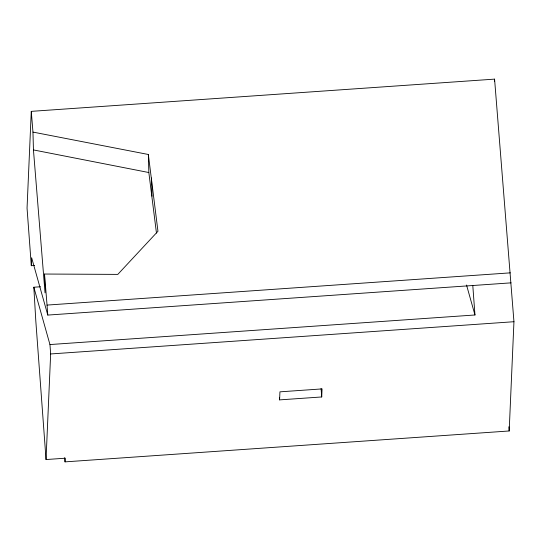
<?xml version="1.0" encoding="UTF-8"?>
<svg xmlns="http://www.w3.org/2000/svg" width="541" height="541" viewBox="0 0 541 541"><rect width="100%" height="100%" fill="white"/><g stroke="black" fill="none" stroke-linecap="round" stroke-linejoin="round"><path stroke-width="0.81" d="M64.717 457.672L65.028 461.872L509.182 430.974L513.95 321.719L494.575 79.128L31.277 111.358L27.05 208.136L31.304 265.705L34.631 265.475M31.304 265.705L31.648 257.753L47.784 315.078L511.083 282.848M65.028 461.872L65.184 458.213L46.039 459.546L50.651 353.956L49.955 344.556L33.826 287.23L40.48 286.764M279.589 399.887L279.94 391.84L322.064 388.905L321.712 396.959L279.589 399.887L279.406 397.365M494.46 81.65L494.575 79.128M31.277 111.358L32.96 132.085L148.349 154.483L157.958 231.264L117.81 274.388L44.518 274.037L47.047 305.083L510.339 272.853M49.955 344.556L474.964 314.984L472.793 285.513M50.651 353.956L513.95 321.719M32.96 132.085L33.447 149.925L148.836 172.532L156.457 233.083M466.531 285.019L474.964 314.984M33.447 149.925L45.031 292.864L44.518 274.037M508.871 426.768L509.182 430.974M321.09 388.56L321.712 396.959M47.047 305.083L47.784 315.078M46.039 459.546L35.814 321.002L33.826 287.23M151.534 177.996L152.035 196.214M148.349 154.483L148.836 172.532"/></g></svg>
